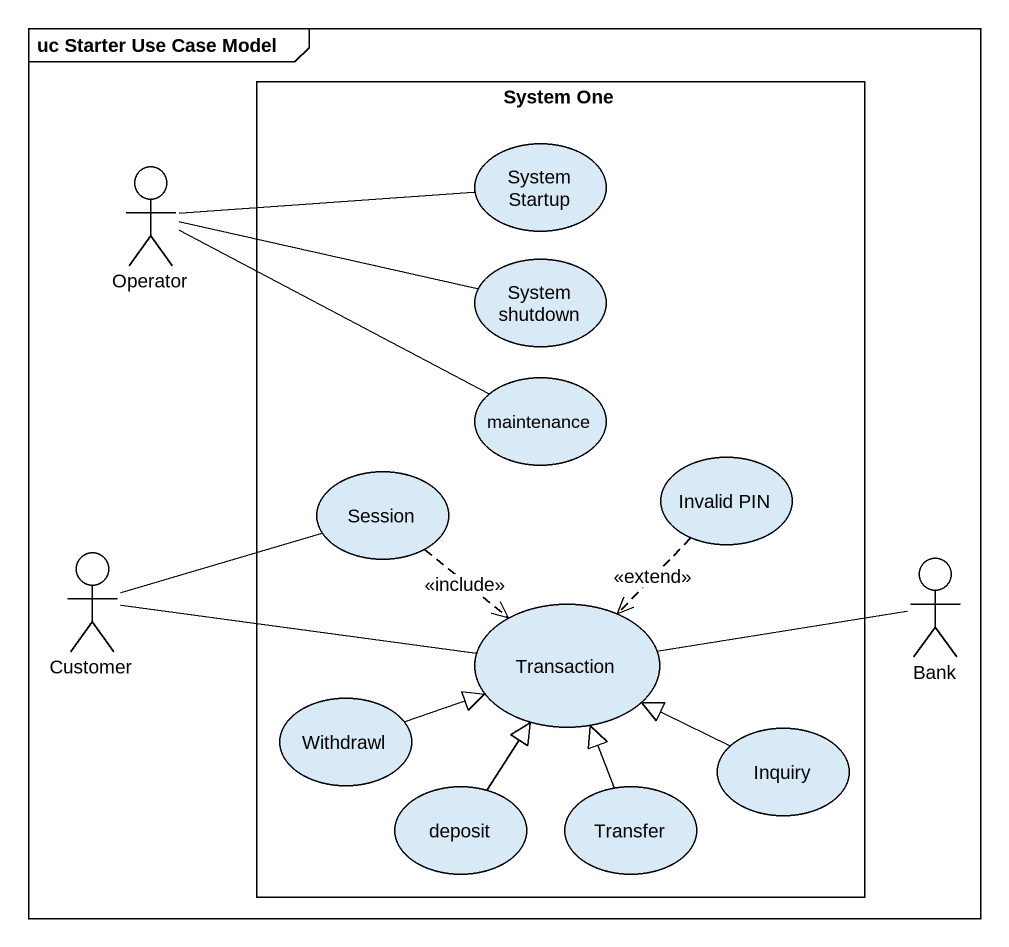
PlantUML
@startuml
mainframe uc Starter Use Case Model
rectangle "System One" as System_One {
  usecase "System Startup" as System_Startup
  usecase "System shutdown" as System_shutdown
  usecase maintenance
  usecase Session
  usecase "Invalid PIN" as Invalid_PIN
  usecase Transaction
  usecase Withdrawl
  usecase deposit
  usecase Transfer
  usecase Inquiry
}
actor Operator
actor Customer
actor Bank
Operator -right- System_Startup
Operator -right- System_shutdown
Operator -right- maintenance
Session ..> Transaction : <<include>>
Invalid_PIN ..> Transaction : <<extend>>
Customer -right- Session
Customer -right- Transaction
Bank -left- Transaction
Withdrawl -right-|> Transaction
deposit -up-|> Transaction
Transfer -up-|> Transaction
Inquiry -left-|> Transaction
@enduml
